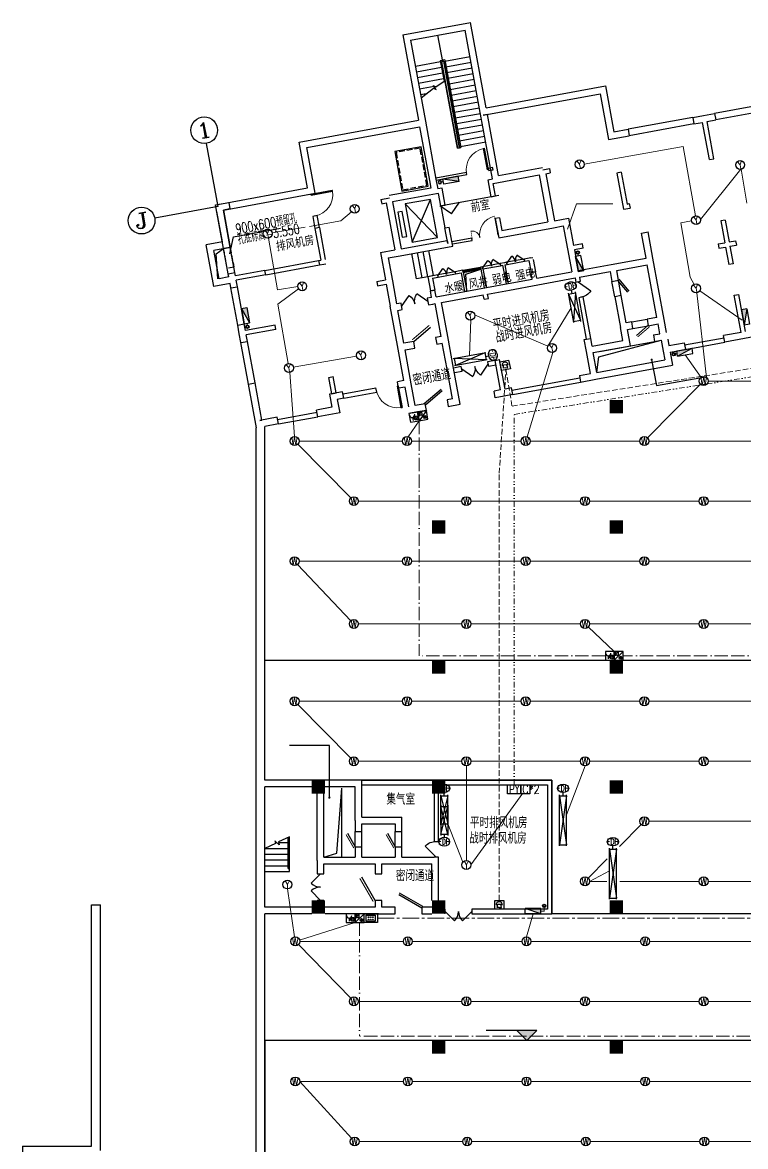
# Model space of a CAD drawing. Extents: x 791398 to 2325386, y -987887 to -518217.
# Drawn here: x 1441194 to 1473693, y -729418 to -678866 of the extents above; entities that cross this region are included whole.
import ezdxf
from ezdxf.enums import TextEntityAlignment as Align

# ---------------------------------------------------------------- set-up
doc = ezdxf.new("R2010")
doc.units = 0
doc.header["$LTSCALE"] = 1000
doc.header["$MEASUREMENT"] = 0
for name, pattern in [('ACAD_ISO11W100', [33.5, 12, -3, 12, -3, 0.5, -3]), ('BORDER', [1.75, 0.5, -0.25, 0.5, -0.25, 0, -0.25]), ('CENTER2', [1.125, 0.75, -0.125, 0.125, -0.125]), ('DASH', [0.35, 0.25, -0.1]), ('DIVIDE2', [0.625, 0.25, -0.125, 0, -0.125, 0, -0.125]), ('常规', [10, 10, 0])]:
    doc.linetypes.add(name, pattern=pattern)
for name, color, linetype in [('AXIS', 3, 'Continuous'), ('AXIS_TEXT', 7, 'Continuous'), ('COLUMN', 9, 'Continuous'), ('DIM_ELEV', 3, 'Continuous'), ('DIM_LEAD', 3, 'Continuous'), ('JPS-X', 1, 'BORDER'), ('JPS-XHS', 7, 'Continuous'), ('K-排风', 2, 'Continuous'), ('K-防火阀', 7, 'Continuous'), ('LVTRY', 6, 'Continuous'), ('PS房间字', 3, 'Continuous'), ('PUB_DIM', 3, 'Continuous'), ('RD-equip', 3, 'Continuous'), ('RD-text', 4, 'Continuous'), ('SPACE', 7, 'Continuous'), ('STAIR', 9, 'Continuous'), ('STAIRS', 9, 'Continuous'), ('WALL', 8, 'Continuous'), ('WINDOW', 8, 'Continuous'), ('ZS房间字', 6, 'Continuous')]:
    doc.layers.add(name, color=color, linetype=linetype)
doc.layers.add('RD-line', color=2, linetype='Continuous', lineweight=0)
doc.styles.add('_TCH_AXIS', font='COMPLEX', dxfattribs={"bigfont": 'GBCBIG'})
doc.styles.add('_TCH_DIM', font='SIMPLEX', dxfattribs={"bigfont": 'GBCBIG'})
doc.styles.add('_TCH_SPACE', font='SIMPLEX', dxfattribs={"bigfont": 'GBCBIG'})
doc.styles.add('_TEL_DIM', font='SIMPLEX', dxfattribs={"width": 0.8, "height": 3.5, "bigfont": 'HZTXT'})
doc.styles.add('COMPLEX', font='COMPLEX')
doc.styles.add('FS1', font='txt4', dxfattribs={"width": 0.8, "bigfont": 'fstxt'})
doc.styles.add('K-KHZ', font='tjromans.shx', dxfattribs={"width": 0.8, "bigfont": 'tjhztxt.shx'})
doc.styles.get("Standard").update_dxf_attribs({"font": 'gbenor.shx', "bigfont": 'gbcbig.shx'})
doc.styles.add('TEXT', font='tjromans.shx', dxfattribs={"width": 0.8, "height": 400, "bigfont": 'tjhztxt.shx'})
doc.linetypes.add('BRA', pattern='A,2.8,-0.1,["B",_TEL_DIM,S=0.07,R=0,X=0,Y=-0.12],-0.25', length=3.15)

# ---------------------------------------------------------------- blocks, each defined once
blk = doc.blocks.new('DXHS')
at = {"layer": 'JPS-XHS'}
blk.add_hatch(color=256, dxfattribs=at).paths.add_polyline_path([(-350, 240), (-350, 0), (350, 0)])
at = {"layer": 'JPS-XHS', "linetype": 'Continuous'}
for p, q in [((-350, 240), (-350, 0)), ((-350, 240), (350, 240)), ((-350, 0), (350, 0)), ((350, 240), (350, 0))]:
    blk.add_line(p, q, dxfattribs=at)
at = {"layer": 'JPS-XHS'}
blk.add_line((-350, 240), (350, 0), dxfattribs=at)
blk = doc.blocks.new('FF')
at = {"linetype": 'Continuous'}
for radius in [75, 60]:
    blk.add_circle((0, 0), radius, dxfattribs=at)
blk = doc.blocks.new('xxhhsss')
at = {"layer": 'JPS-X', "const_width": 50}
for points in [[(5463, 4577), (5315, 4550)], [(-515, -20266), (-515, -20496), (-665, -20496)]]:
    blk.add_lwpolyline(points, dxfattribs=at)
at = {"layer": 'JPS-X'}
for p, rotation in [((5315, 4550), 190.3837394341438), ((-515, -20266), 180)]:
    blk.add_blockref('FF', p, dxfattribs=dict(at, rotation=rotation))
at = {"layer": 'JPS-XHS', "xscale": -1, "rotation": 190.3837394341438}
blk.add_blockref('DXHS', (5785, 4758), dxfattribs=at)
at = {"layer": 'JPS-XHS', "rotation": 180}
blk.add_blockref('DXHS', (-1015, -20376), dxfattribs=at)
blk = doc.blocks.new('_FZH')
blk.add_solid([(-0.5, -0.5), (0.5, -0.5), (-0.5, 0.5), (0.5, 0.5)])
blk = doc.blocks.new('$DorLib2D$00000116')
at = {"color": 0}
for p, q in [((-0.5, 0), (-0.146, 0.354)), ((0.5, 0), (0.146, 0.354))]:
    blk.add_line(p, q, dxfattribs=at)
for centre, start, end in [((-0.5, 0), 0, 45), ((0.5, 0), 135, 180)]:
    blk.add_arc(centre, 0.5, start, end, dxfattribs=at)
blk = doc.blocks.new('$WINLIB2D$00000001')
for p, q in [((-0.5, 0.5), (0.5, 0.5)), ((-0.5, 0.5), (-0.5, -0.5)), ((0.5, 0.167), (-0.5, 0.167)), ((0.5, -0.5), (0.5, 0.5)), ((0.5, -0.167), (-0.5, -0.167)), ((-0.5, -0.5), (0.5, -0.5))]:
    blk.add_line(p, q)
blk = doc.blocks.new('$DorLib2D$00000001')
for p, q in [((0.45, 0.975), (0.5, 0.975)), ((0.45, 0), (0.45, 0.975)), ((0.5, 0), (0.5, 0.975)), ((0.5, 0), (0.45, 0))]:
    blk.add_line(p, q)
at = {"lineweight": 13}
blk.add_arc((0.475, 0), 0.975, 91.4693, 180, dxfattribs=at)
blk = doc.blocks.new('$DorLib2D$00000025')
at = {"const_width": 0.02}
for points in [[(0.481, -0.001), (0.481, 0.691)], [(-0.481, 0.001), (-0.481, 0.308)]]:
    blk.add_lwpolyline(points, dxfattribs=at)
at = {"lineweight": 13}
for centre, radius, start, end in [((0.505, -0.002), 0.699, 91.9397, 179.7238), ((-0.501, 0.003), 0.307, 359.7899, 85.7508)]:
    blk.add_arc(centre, radius, start, end, dxfattribs=at)
blk = doc.blocks.new('_AXISO')
blk.add_circle((0, 0), 0.5)
at = {"layer": 'AXIS_TEXT', "style": 'COMPLEX', "width": 1.041667}
blk.add_attdef('A', text='', height=0.56, dxfattribs=at).set_placement((-0.25, -0.28), (0.25, -0.28), align=Align.FIT)
blk = doc.blocks.new('$DorLib2D$00000190')
at = {"color": 0}
blk.add_line((-0.5, 0.187), (0.366, 0.687), dxfattribs=at)
at = {"color": 0, "const_width": 0.0625}
blk.add_lwpolyline([(-0.562, 0.296), (0.304, 0.796)], dxfattribs=at)
blk = doc.blocks.new('$DorLib2D$00000180')
at = {"color": 0}
for p, q in [((-0.557, 0.242), (0.309, 0.742)), ((-0.5, 0.143), (0.366, 0.643))]:
    blk.add_line(p, q, dxfattribs=at)
blk = doc.blocks.new('$DorLib2D$00000114')
at = {"color": 0}
blk.add_line((0.5, 0), (-0.207, 0.707), dxfattribs=at)
blk.add_arc((0.5, 0), 1, 135, 180, dxfattribs=at)
blk = doc.blocks.new('$DorLib2D$00000191')
at = {"color": 0}
blk.add_line((-0.5, 0.15), (0.366, 0.65), dxfattribs=at)
at = {"color": 0, "const_width": 0.05}
blk.add_lwpolyline([(-0.55, 0.237), (0.316, 0.737)], dxfattribs=at)
blk = doc.blocks.new('$DorLib2D$00000179')
at = {"color": 0}
for p, q in [((-0.54, 0.169), (0.326, 0.669)), ((-0.5, 0.1), (0.366, 0.6))]:
    blk.add_line(p, q, dxfattribs=at)
blk = doc.blocks.new('$DorLib2D$00000192')
at = {"color": 0}
blk.add_line((-0.5, 0.125), (0.366, 0.625), dxfattribs=at)
at = {"color": 0, "const_width": 0.0417}
blk.add_lwpolyline([(-0.542, 0.197), (0.324, 0.697)], dxfattribs=at)
blk = doc.blocks.new('$DorLib2D$00000181')
at = {"color": 0}
for p, q in [((-0.533, 0.141), (0.333, 0.641)), ((-0.5, 0.083), (0.366, 0.583))]:
    blk.add_line(p, q, dxfattribs=at)
blk = doc.blocks.new('yy')
at = {"layer": 'RD-equip'}
blk.add_circle((0, 0), 200, dxfattribs=at)
at = {"layer": 'RD-equip', "color": 4, "style": 'FS1', "width": 0.8}
blk.add_attdef('Y', text='', height=360, dxfattribs=at).set_placement((0, 0), align=Align.MIDDLE)
blk = doc.blocks.new('dafsdgdgdfgh')
at = {"layer": 'RD-equip'}
blk.add_lwpolyline([(300, 400), (300, 0), (-300, 0), (-300, 400)], close=True, dxfattribs=at)
at = {"layer": 'RD-text'}
for points in [[(200, 333), (200, 67), (-200, 67), (-200, 333)], [(-113, 257), (-87, 257), (-87, 237), (-113, 237)], [(-113, 163), (-87, 163), (-87, 143), (-113, 143)], [(-13, 257), (13, 257), (13, 237), (-13, 237)], [(-13, 163), (13, 163), (13, 143), (-13, 143)], [(87, 257), (113, 257), (113, 237), (87, 237)], [(87, 163), (113, 163), (113, 143), (87, 143)]]:
    blk.add_lwpolyline(points, close=True, dxfattribs=at)
blk = doc.blocks.new('sadadfadsada')
for p, q in [((-400, 400), (-400, 0)), ((0, 400), (-400, 400)), ((-400, 0), (0, 0)), ((-268, 200), (-268, 60)), ((400, 400), (0, 400)), ((400, 400), (0, 0)), ((0, 400), (0, 0)), ((0, 0), (0, 400)), ((0, 0), (400, 0)), ((33, 346, 0), (33, 226, 0)), ((92, 346, 0), (33, 346, 0)), ((33, 226, 0), (92, 226, 0)), ((92, 326, 0), (172, 366, 0)), ((92, 226, 0), (92, 346, 0)), ((172, 206, 0), (92, 246, 0)), ((172, 366, 0), (172, 206, 0)), ((242, 159), (338, 64)), ((242, 64), (338, 159)), ((400, 0), (400, 400))]:
    blk.add_line(p, q)
for centre, radius in [((-109, 144), 90.3), ((-109, 144), 45.2), ((290, 111), 67.6)]:
    blk.add_circle(centre, radius)
blk.add_arc((-268, 320), 120, 180, 0)
at = {"flags": 9}
for p in [(-200, 400), (200, 400)]:
    blk.add_attdef('A', p, '', height=0.008, dxfattribs=at)
blk = doc.blocks.new('adfarq2daasdfwqdf')
at = {"color": 4}
for p, q in [((-73, 0), (-139, 0)), ((-94, -112), (-67, 29)), ((-67, 29), (62, 29)), ((94, -112), (62, 29)), ((139, 0), (71, 0)), ((0, -112), (-94, -112)), ((0, -112), (94, -112))]:
    blk.add_line(p, q, dxfattribs=at)
blk.add_ellipse((0, 0), major_axis=(98.3, 98.3), ratio=1, start_param=5.497787, end_param=8.63938, dxfattribs=at)
at = {"layer": 'RD-equip'}
blk.add_lwpolyline([(-201, 200), (199, 200), (199, -200), (-201, -200)], close=True, dxfattribs=at)
blk = doc.blocks.new('YYYY')
at = {"layer": 'RD-equip'}
blk.add_blockref('yy', (0, 0), dxfattribs=at).add_auto_attribs({'Y': 'Y'})
blk = doc.blocks.new('FI1250K')
at = {"layer": 'K-防火阀'}
for p, q in [((0, -50), (0, 1300)), ((320, 1250), (0, 0)), ((0, 1250), (320, 0)), ((0, 1250), (320, 1250)), ((160, 1250), (160, 1400)), ((320, -50), (320, 1300)), ((0, 0), (320, 0))]:
    blk.add_line(p, q, dxfattribs=at)
at = {"layer": 'K-防火阀', "const_width": 25}
blk.add_lwpolyline([(148, 625, 1), (172, 625, 1)], format="xyb", close=True, dxfattribs=at)
at = {"layer": 'K-防火阀'}
blk.add_ellipse((160, 1590), major_axis=(255, 0), ratio=0.74203, dxfattribs=at)
at = {"layer": 'K-防火阀', "style": 'K-KHZ', "width": 0.65, "flags": 4}
blk.add_attdef('F', text='', height=250, dxfattribs=at).set_placement((160, 1470), align=Align.CENTER)
blk = doc.blocks.new('FI2200K')
at = {"layer": 'K-防火阀'}
for p, q in [((0, -50), (0, 2250)), ((320, 2200), (0, 0)), ((0, 2200), (320, 0)), ((0, 2200), (320, 2200)), ((160, 2200), (160, 2350)), ((320, -50), (320, 2250)), ((0, 0), (320, 0))]:
    blk.add_line(p, q, dxfattribs=at)
at = {"layer": 'K-防火阀', "const_width": 25}
blk.add_lwpolyline([(148, 1101, 1), (172, 1101, 1)], format="xyb", close=True, dxfattribs=at)
at = {"layer": 'K-防火阀'}
blk.add_ellipse((160, 2540), major_axis=(255, 0), ratio=0.74203, dxfattribs=at)
at = {"layer": 'K-防火阀', "style": 'K-KHZ', "width": 0.65, "flags": 4}
blk.add_attdef('F', text='', height=250, dxfattribs=at).set_placement((160, 2420), align=Align.CENTER)
blk = doc.blocks.new('FI1400K')
at = {"layer": 'K-防火阀'}
for p, q in [((160, 1400), (160, 1550)), ((0, -50), (0, 1450)), ((320, 1400), (0, 0)), ((0, 1400), (320, 0)), ((0, 1400), (320, 1400)), ((320, -50), (320, 1450)), ((0, 0), (320, 0))]:
    blk.add_line(p, q, dxfattribs=at)
at = {"layer": 'K-防火阀', "const_width": 25}
blk.add_lwpolyline([(148, 705, 1), (172, 705, 1)], format="xyb", close=True, dxfattribs=at)
at = {"layer": 'K-防火阀'}
blk.add_ellipse((160, 1740), major_axis=(255, 0), ratio=0.74203, dxfattribs=at)
at = {"layer": 'K-防火阀', "style": 'K-KHZ', "width": 0.65, "flags": 4}
blk.add_attdef('F', text='', height=250, dxfattribs=at).set_placement((160, 1620), align=Align.CENTER)
blk = doc.blocks.new('KZMK')
at = {"layer": 'RD-equip'}
blk.add_lwpolyline([(-200, 400), (200, 400), (200, 0), (-200, 0)], close=True, dxfattribs=at)
at = {"layer": 'RD-equip', "color": 4, "style": 'FS1', "width": 0.8}
blk.add_attdef('C', text='', height=400, dxfattribs=at).set_placement((0, 200), align=Align.MIDDLE)

msp = doc.modelspace()

# ---------------------------------------------------------------- hatches: boundary and pattern name
at = {"layer": 'DIM_ELEV'}
msp.add_hatch(color=256, dxfattribs=at).paths.add_polyline_path([(1463870, -724649), (1464320, -724199), (1463420, -724199)])

# ---------------------------------------------------------------- linework, layer by layer
for p, q in [((1467147, -693660), (1469606, -693210)), ((1467147, -693660), (1469606, -693210)), ((1455544, -716399), (1455544, -713299)), ((1455544, -716399), (1455544, -713299))]:
    msp.add_line(p, q)
for points in [[(1467014, -694600), (1467094, -693897), (1469901, -693156)], [(1467014, -694600), (1467094, -693897), (1469901, -693156)], [(1454744, -716399), (1455316, -716220), (1455544, -713299)], [(1454744, -716399), (1455316, -716220), (1455544, -713299)]]:
    msp.add_lwpolyline(points)
at = {"layer": 'AXIS'}
for q in [(1449471, -684303), (1447138, -687669)]:
    msp.add_line((1449992, -687146), q, dxfattribs=at)
at = {"layer": 'DIM_ELEV'}
for p, q in [((1459954, -687112), (1462610, -686625)), ((1460478, -687473), (1460839, -686950)), ((1460478, -687473), (1459954, -687112)), ((1464320, -724199), (1462042, -724199)), ((1463870, -724649), (1463420, -724199)), ((1463870, -724649), (1464320, -724199))]:
    msp.add_line(p, q, dxfattribs=at)
at = {"layer": 'DIM_LEAD'}
for p, q in [((1469474, -694033), (1469688, -695199)), ((1469688, -695199), (1471892, -694795)), ((1454989, -711383), (1453194, -711383)), ((1454989, -713726), (1454989, -711383))]:
    msp.add_line(p, q, dxfattribs=at)
at = {"layer": 'DIM_LEAD', "const_width": 50}
for points in [[(1469465, -694009, 1), (1469483, -694056, 1)], [(1454989, -713751, 1), (1454989, -713701, 1)]]:
    msp.add_lwpolyline(points, format="xyb", close=True, dxfattribs=at)
at = {"layer": 'JPS-X', "const_width": 50}
for points in [[(1460032, -686038), (1460106, -686025)], [(1466164, -689291), (1466177, -689365)], [(1451294, -692473), (1451280, -692400)]]:
    msp.add_lwpolyline(points, dxfattribs=at)
at = {"layer": 'LVTRY'}
msp.add_lwpolyline([(1461160, -690945), (1461120, -690184), (1461794, -689965)], dxfattribs=at)
at = {"layer": 'PUB_DIM'}
msp.add_lwpolyline([(1450512, -689274), (1450683, -688507), (1452798, -688120)], dxfattribs=at)
at = {"layer": 'RD-equip'}
msp.add_lwpolyline([(1462999, -713149), (1463599, -713149), (1463598, -713549), (1462999, -713549)], close=True, dxfattribs=at)
at = {"layer": 'RD-line', "ltscale": 2}
for p, q in [((1466438, -685233), (1470890, -684448)), ((1471438, -687559), (1470890, -684448)), ((1473492, -685467), (1473760, -686989)), ((1455502, -687787), (1455977, -687377)), ((1454095, -688035), (1455502, -687787)), ((1471273, -687788), (1470782, -687874)), ((1471213, -690319), (1470782, -687874)), ((1452412, -688332), (1453898, -688070)), ((1452248, -688563), (1452659, -690897)), ((1471213, -690319), (1471379, -690645)), ((1453567, -690737), (1452659, -690897)), ((1452664, -691532), (1453605, -690845)), ((1453136, -694209), (1452664, -691532)), ((1456213, -693870), (1453367, -694372))]:
    msp.add_line(p, q, dxfattribs=at)
at = {"layer": 'RD-line'}
for p, q in [((1471668, -687722), (1473488, -685468)), ((1471505, -691020), (1471935, -694833)), ((1473548, -692260), (1471635, -690936)), ((1461517, -692015), (1464813, -693427)), ((1464813, -693427), (1465853, -691702)), ((1461354, -692246), (1461286, -693850)), ((1465031, -693703), (1463872, -697501)), ((1453424, -697492), (1453205, -694603)), ((1472014, -694992), (1476947, -694992)), ((1469288, -697550), (1471673, -695134)), ((1453564, -697834), (1455950, -700250)), ((1453624, -697692), (1458280, -697692)), ((1458680, -697692), (1463614, -697692)), ((1464014, -697692), (1468947, -697692)), ((1469347, -697692), (1474280, -697692)), ((1460947, -700392), (1456290, -700392)), ((1466280, -700392), (1461347, -700392)), ((1471614, -700392), (1466680, -700392)), ((1476947, -700392), (1472014, -700392)), ((1458280, -703092), (1453624, -703092)), ((1463614, -703092), (1458680, -703092)), ((1468947, -703092), (1464014, -703092)), ((1474280, -703092), (1469347, -703092)), ((1453561, -703237), (1455953, -705769)), ((1460947, -705914), (1456290, -705914)), ((1466280, -705914), (1461347, -705914)), ((1471614, -705914), (1466680, -705914)), ((1476947, -705914), (1472014, -705914)), ((1453564, -709534), (1455950, -711950)), ((1458280, -709392), (1453624, -709392)), ((1463614, -709392), (1458680, -709392)), ((1468947, -709392), (1464014, -709392)), ((1474280, -709392), (1469347, -709392)), ((1460947, -712092), (1456290, -712092)), ((1466280, -712092), (1461347, -712092)), ((1471614, -712092), (1466680, -712092)), ((1476947, -712092), (1472014, -712092)), ((1461147, -712292), (1461147, -716557)), ((1466480, -712292), (1465653, -714500)), ((1461347, -716757), (1463678, -713528)), ((1469347, -714792), (1474280, -714792)), ((1460991, -716632), (1460313, -714899)), ((1469007, -714934), (1468030, -715923)), ((1467482, -716477), (1466621, -717350)), ((1466680, -717492), (1467574, -717016)), ((1453102, -717836), (1453427, -719994)), ((1467459, -717492), (1466680, -717492)), ((1471614, -717492), (1468041, -717492)), ((1476947, -717492), (1472014, -717492)), ((1453596, -720335), (1455951, -722749)), ((1453656, -720192), (1458313, -720192)), ((1458713, -720192), (1463647, -720192)), ((1464047, -720192), (1468980, -720192)), ((1469380, -720192), (1474313, -720192)), ((1460947, -722892), (1456290, -722892)), ((1466280, -722892), (1461347, -722892)), ((1471614, -722892), (1466680, -722892)), ((1476947, -722892), (1472014, -722892)), ((1453656, -726492), (1458313, -726492)), ((1453656, -726492), (1455988, -729044)), ((1458713, -726492), (1463647, -726492)), ((1464047, -726492), (1468980, -726492)), ((1469380, -726492), (1474313, -726492)), ((1460980, -729192), (1456323, -729192)), ((1466313, -729192), (1461380, -729192)), ((1471647, -729192), (1466713, -729192)), ((1476980, -729192), (1472047, -729192))]:
    msp.add_line(p, q, dxfattribs=at)
at = {"layer": 'RD-line', "linetype": 'DASH'}
for p, q in [((1463198, -696122), (1497945, -690648)), ((1462626, -699139), (1462926, -694479)), ((1462926, -694479), (1463198, -696122)), ((1462626, -718349), (1462626, -699139))]:
    msp.add_line(p, q, dxfattribs=at)
at = {"layer": 'RD-line', "linetype": 'DIVIDE2'}
for p, q in [((1463299, -696490), (1498058, -690997)), ((1463299, -713149), (1463299, -696490))]:
    msp.add_line(p, q, dxfattribs=at)
at = {"layer": 'RD-line', "linetype": 'BRA'}
for p, q in [((1470987, -693811), (1471699, -694828)), ((1459026, -696775), (1458531, -697498)), ((1467793, -707149), (1466626, -706051)), ((1456146, -719349), (1453647, -720132)), ((1464144, -718949), (1463847, -719992))]:
    msp.add_line(p, q, dxfattribs=at)
at = {"layer": 'RD-line', "linetype": 'ACAD_ISO11W100', "ltscale": 0.05}
for p, q in [((1459026, -696775), (1459026, -707349)), ((1467393, -707349), (1459026, -707349)), ((1497094, -707349), (1468193, -707349)), ((1456346, -719349), (1456346, -724449)), ((1491394, -724449), (1456346, -724449))]:
    msp.add_line(p, q, dxfattribs=at)
at = {"layer": 'RD-line', "linetype": 'CENTER2'}
msp.add_line((1457146, -719149), (1493892, -719149), dxfattribs=at)
at = {"layer": 'RD-text', "color": 3, "lineweight": 0}
for p, q in [((1465687, -688157), (1466101, -687024)), ((1466101, -687024), (1467725, -687024))]:
    msp.add_line(p, q, dxfattribs=at)
at = {"layer": 'STAIR'}
for p, q in [((1460081, -680620), (1459865, -679440)), ((1460180, -680602), (1461311, -680395)), ((1459983, -680639), (1458852, -680846)), ((1460030, -680894), (1458899, -681102)), ((1460171, -680553), (1459974, -680589)), ((1459974, -680589), (1460141, -681502)), ((1460171, -680553), (1460892, -684488)), ((1460227, -680858), (1461358, -680651)), ((1460273, -681114), (1461405, -680907)), ((1460077, -681150), (1458945, -681357)), ((1460124, -681406), (1458992, -681613)), ((1460320, -681370), (1461451, -681162)), ((1460367, -681625), (1461498, -681418)), ((1459692, -681749), (1459039, -681869)), ((1459109, -682249), (1459673, -681825)), ((1459650, -681693), (1459770, -681754)), ((1459793, -681886), (1459650, -681693)), ((1459673, -681825), (1459793, -681886)), ((1459770, -681754), (1460186, -681471)), ((1460414, -681881), (1461545, -681674)), ((1460461, -682137), (1461592, -681930)), ((1459335, -682079), (1459086, -682125)), ((1460508, -682393), (1461639, -682185)), ((1460555, -682648), (1461686, -682441)), ((1460601, -682904), (1461733, -682697)), ((1460648, -683160), (1461779, -682953)), ((1460695, -683416), (1461826, -683208)), ((1460742, -683671), (1461873, -683464)), ((1460789, -683927), (1461920, -683720)), ((1460836, -684183), (1461967, -683976)), ((1460883, -684439), (1462014, -684231)), ((1460842, -684497), (1460892, -684488)), ((1458714, -688750), (1459530, -686821)), ((1458399, -687029), (1459846, -688543)), ((1460001, -687116), (1460181, -688100)), ((1459671, -690252), (1459463, -689121)), ((1463743, -689506), (1462956, -689650)), ((1462661, -689704), (1461874, -689849)), ((1461892, -689947), (1462679, -689803)), ((1462974, -689749), (1463761, -689604)), ((1460644, -690074), (1459857, -690218)), ((1459876, -690316), (1460662, -690172)), ((1452562, -715787), (1452094, -716009)), ((1452731, -715852), (1452540, -715663)), ((1452540, -715663), (1452562, -715787)), ((1452555, -715749), (1452627, -715749)), ((1453194, -715489), (1452707, -715719)), ((1452707, -715719), (1452731, -715852)), ((1452712, -715749), (1453134, -715749)), ((1453134, -716919), (1453134, -715517)), ((1453194, -716919), (1453194, -715489)), ((1453194, -716919), (1453194, -715489)), ((1452094, -716009), (1453134, -716009)), ((1452094, -717049), (1452094, -716009)), ((1452094, -716269), (1453134, -716269)), ((1452094, -716529), (1453134, -716529)), ((1452094, -716789), (1453134, -716789)), ((1452094, -717049), (1453194, -717049)), ((1453134, -716919), (1453194, -716919)), ((1453194, -717049), (1453194, -716919))]:
    msp.add_line(p, q, dxfattribs=at)
for points in [[(1459107, -684459), (1457927, -684675), (1458251, -686446), (1459432, -686229)], [(1459846, -688543), (1459530, -686821), (1458399, -687029), (1458714, -688750)], [(1458464, -688491), (1458256, -687360), (1458060, -687396), (1458267, -688527)]]:
    msp.add_lwpolyline(points, close=True, dxfattribs=at)
at = {"layer": 'STAIR', "linetype": 'DASH'}
for points in [[(1459067, -684517), (1457985, -684715), (1458291, -686388), (1459373, -686189)], [(1450236, -689033), (1450531, -688979), (1450694, -689864), (1450398, -689918)]]:
    msp.add_lwpolyline(points, close=True, dxfattribs=at)
at = {"layer": 'STAIR'}
for points in [[(1449979, -690402), (1449906, -689275), (1450236, -689033)], [(1459159, -690346), (1458903, -690393), (1458696, -689262)], [(1459415, -690299), (1459159, -690346), (1458952, -689215)], [(1459671, -690252), (1459415, -690299), (1459208, -689168)]]:
    msp.add_lwpolyline(points, dxfattribs=at)
at = {"layer": 'STAIRS'}
for p, q in [((1497444, -724649), (1452094, -724649)), ((1452094, -724649), (1452094, -736049))]:
    msp.add_line(p, q, dxfattribs=at)
msp.add_lwpolyline([(1452094, -707549), (1497294, -707549), (1497294, -708149), (1497494, -708149), (1497494, -712949), (1497294, -712949), (1497294, -713549), (1497494, -713549), (1497494, -717165), (1497444, -717165), (1497444, -718349), (1497294, -718349), (1497294, -718949), (1464994, -718949), (1464994, -712949), (1452094, -712949)], close=True, dxfattribs=at)
at = {"layer": 'WALL'}
for p, q in [((1458286, -679424), (1461336, -678866)), ((1462038, -682702), (1461336, -678866)), ((1461336, -678866), (1461336, -678866)), ((1458635, -679665), (1461095, -679215)), ((1461040, -678920), (1461040, -678920)), ((1461743, -682756), (1461095, -679215)), ((1458286, -679424), (1458989, -683261)), ((1458635, -679665), (1459302, -683305)), ((1460032, -680630), (1460130, -680611)), ((1460130, -680611), (1460032, -680630)), ((1460744, -684515), (1460032, -680630)), ((1460032, -680630), (1460744, -684515)), ((1460842, -684497), (1460130, -680611)), ((1460130, -680611), (1460842, -684497)), ((1462038, -682702), (1467399, -681720)), ((1467399, -681720), (1467778, -683785)), ((1461896, -683033), (1467158, -682069)), ((1467158, -682069), (1467537, -684134)), ((1475204, -682424), (1472302, -682956)), ((1461743, -682756), (1461743, -682756)), ((1462320, -685903), (1461743, -682756)), ((1471811, -683046), (1472302, -682956)), ((1472302, -682956), (1472356, -683251)), ((1475258, -682719), (1472356, -683251)), ((1453629, -684243), (1458989, -683261)), ((1459284, -683206), (1459284, -683206)), ((1459302, -683305), (1459780, -685911)), ((1462093, -682997), (1461896, -683033)), ((1462597, -685751), (1462093, -682997)), ((1471319, -683136), (1468417, -683668)), ((1471373, -683431), (1468471, -683963)), ((1471319, -683136), (1471811, -683046)), ((1471319, -683136), (1471373, -683431)), ((1471373, -683431), (1471766, -683359)), ((1472073, -685031), (1471766, -683359)), ((1471963, -683323), (1472356, -683251)), ((1472269, -684995), (1471963, -683323)), ((1453978, -684484), (1459043, -683556)), ((1459043, -683556), (1459485, -685966)), ((1459338, -683502), (1459338, -683502)), ((1467537, -684134), (1468471, -683963)), ((1467778, -683785), (1468417, -683668)), ((1468417, -683668), (1468471, -683963)), ((1454007, -686308), (1453629, -684243)), ((1454356, -686549), (1453978, -684484)), ((1460744, -684515), (1460842, -684497)), ((1460842, -684497), (1460744, -684515)), ((1462328, -685394), (1462132, -685430)), ((1462132, -685430), (1462150, -685528)), ((1462346, -685492), (1462328, -685394)), ((1462597, -685751), (1464564, -685391)), ((1464582, -685489), (1464878, -685435)), ((1464878, -685435), (1464914, -685632)), ((1472073, -685031), (1472269, -684995)), ((1459485, -685966), (1459548, -686310)), ((1461148, -685610), (1459771, -685862)), ((1459780, -685911), (1459861, -686354)), ((1459789, -685961), (1461166, -685708)), ((1461166, -685708), (1461148, -685610)), ((1462123, -685940), (1462320, -685903)), ((1462263, -686702), (1462123, -685940)), ((1462150, -685528), (1462346, -685492)), ((1462356, -686100), (1464422, -685722)), ((1464422, -685722), (1464809, -687836)), ((1464717, -685668), (1464914, -685632)), ((1464717, -685668), (1465104, -687782)), ((1468111, -685605), (1467914, -685641)), ((1467914, -685641), (1468212, -687264)), ((1468111, -685605), (1468373, -687031)), ((1449974, -687047), (1454007, -686308)), ((1459548, -686310), (1457679, -686652)), ((1460058, -686318), (1459861, -686354)), ((1460198, -687080), (1460058, -686318)), ((1462460, -686666), (1462356, -686100)), ((1462356, -686100), (1462356, -686100)), ((1450225, -687307), (1454356, -686549)), ((1454061, -686604), (1454258, -686568)), ((1457304, -686823), (1457697, -686751)), ((1457304, -686823), (1457340, -687019)), ((1457340, -687019), (1457536, -686983)), ((1457536, -686983), (1457924, -689098)), ((1459799, -686569), (1457832, -686929)), ((1457832, -686929), (1458219, -689044)), ((1459897, -686551), (1459799, -686569)), ((1460001, -687116), (1459897, -686551)), ((1462263, -686702), (1462460, -686666)), ((1449876, -687065), (1449974, -687047)), ((1449930, -687361), (1449930, -687361)), ((1450182, -688738), (1449930, -687361)), ((1450531, -688979), (1450225, -687307)), ((1460001, -687116), (1460198, -687080)), ((1468212, -687264), (1468507, -687210)), ((1468373, -687031), (1468471, -687013)), ((1468471, -687013), (1468507, -687210)), ((1454438, -687551), (1454241, -687587)), ((1454241, -687587), (1454340, -688128)), ((1454537, -688092), (1454438, -687551)), ((1462640, -687649), (1462443, -687685)), ((1462443, -687685), (1462601, -688546)), ((1462640, -687649), (1462744, -688215)), ((1462744, -688215), (1464809, -687836)), ((1465060, -688096), (1465503, -688014)), ((1465104, -687782), (1465744, -687665)), ((1465503, -688014), (1465692, -689047)), ((1465744, -687665), (1465969, -688895)), ((1472774, -687749), (1472577, -687786)), ((1472577, -687786), (1472758, -688769)), ((1472774, -687749), (1472954, -688733)), ((1454537, -688092), (1454340, -688128)), ((1454340, -688128), (1454602, -689554)), ((1454537, -688092), (1454799, -689518)), ((1460181, -688100), (1460378, -688064)), ((1460312, -688813), (1460181, -688100)), ((1460508, -688777), (1460378, -688064)), ((1462583, -688448), (1462565, -688349)), ((1462601, -688546), (1465060, -688096)), ((1469018, -688336), (1469313, -688282)), ((1469226, -689467), (1469018, -688336)), ((1469530, -689462), (1469313, -688282)), ((1450182, -688738), (1449444, -688873)), ((1449787, -690742), (1449444, -688873)), ((1450531, -688979), (1449794, -689114)), ((1450739, -690110), (1450531, -688979)), ((1458175, -689357), (1460535, -688925)), ((1458219, -689044), (1460285, -688666)), ((1460285, -688666), (1460312, -688813)), ((1461385, -688566), (1460499, -688728)), ((1460535, -688925), (1460508, -688777)), ((1460517, -688826), (1461403, -688664)), ((1461403, -688664), (1461385, -688566)), ((1466363, -688823), (1465969, -688895)), ((1466399, -689019), (1466005, -689092)), ((1466399, -689019), (1466363, -688823)), ((1472463, -688823), (1472758, -688769)), ((1472463, -688823), (1472499, -689020)), ((1472499, -689020), (1472794, -688966)), ((1472794, -688966), (1472938, -689753)), ((1472954, -688733), (1473249, -688679)), ((1472990, -688930), (1473285, -688876)), ((1472990, -688930), (1473135, -689717)), ((1473249, -688679), (1473285, -688876)), ((1450028, -690393), (1449794, -689114)), ((1450444, -690164), (1450236, -689033)), ((1454799, -689518), (1454799, -689518)), ((1457285, -689215), (1457924, -689098)), ((1457285, -689215), (1457510, -690445)), ((1457634, -689456), (1458175, -689357)), ((1457634, -689456), (1457823, -690489)), ((1464038, -689452), (1463743, -689506)), ((1463743, -689506), (1463761, -689604)), ((1464038, -689452), (1464136, -689434)), ((1464154, -689532), (1464253, -690073)), ((1464154, -689532), (1464154, -689532)), ((1465692, -689047), (1465881, -690080)), ((1466005, -689092), (1466176, -690026)), ((1467652, -689756), (1469226, -689467)), ((1470035, -692222), (1469530, -689462)), ((1452094, -690014), (1450766, -690257)), ((1452094, -690014), (1454503, -689572)), ((1452130, -690211), (1452094, -690014)), ((1452130, -690211), (1454539, -689769)), ((1454503, -689572), (1454602, -689554)), ((1454503, -689572), (1454539, -689769)), ((1454539, -689769), (1454736, -689733)), ((1454736, -689733), (1454835, -689715)), ((1460989, -690011), (1460644, -690074)), ((1460989, -690011), (1461160, -690945)), ((1461007, -690109), (1460989, -690011)), ((1461874, -689849), (1461776, -689867)), ((1461794, -689965), (1461776, -689867)), ((1461776, -689867), (1461947, -690801)), ((1461892, -689947), (1461874, -689849)), ((1461892, -689947), (1462045, -690783)), ((1462858, -689668), (1462661, -689704)), ((1462661, -689704), (1462679, -689803)), ((1462679, -689803), (1462777, -689785)), ((1462777, -689785), (1462930, -690621)), ((1462956, -689650), (1462858, -689668)), ((1462876, -689767), (1462974, -689749)), ((1462876, -689767), (1463029, -690603)), ((1462974, -689749), (1462956, -689650)), ((1463761, -689604), (1463958, -689568)), ((1463958, -689568), (1464057, -690109)), ((1466176, -690026), (1467652, -689756)), ((1467903, -690015), (1469280, -689762)), ((1467984, -690457), (1467903, -690015)), ((1469713, -692128), (1469280, -689762)), ((1473135, -689717), (1472938, -689753)), ((1450471, -690311), (1450028, -690393)), ((1450444, -690164), (1450739, -690110)), ((1450471, -690311), (1450444, -690164)), ((1450766, -690257), (1450739, -690110)), ((1452130, -690211), (1450802, -690454)), ((1450856, -690749), (1450802, -690454)), ((1457116, -690517), (1457510, -690445)), ((1457116, -690517), (1457153, -690714)), ((1457823, -690489), (1458012, -691522)), ((1459857, -690218), (1459415, -690299)), ((1459415, -690299), (1459532, -690938)), ((1459630, -690361), (1459876, -690316)), ((1459630, -690361), (1459729, -690902)), ((1459876, -690316), (1459857, -690218)), ((1460644, -690074), (1460662, -690172)), ((1460662, -690172), (1460908, -690127)), ((1460908, -690127), (1461062, -690963)), ((1463029, -690603), (1464111, -690404)), ((1464253, -690073), (1464057, -690109)), ((1464057, -690109), (1464253, -690073)), ((1464111, -690404), (1464057, -690109)), ((1464307, -690368), (1464253, -690073)), ((1464307, -690368), (1465881, -690080)), ((1464362, -690664), (1466034, -690357)), ((1466034, -690357), (1466070, -690554)), ((1466266, -690518), (1466070, -690554)), ((1466266, -690518), (1466070, -690554)), ((1466230, -690321), (1467607, -690069)), ((1466230, -690321), (1466266, -690518)), ((1467607, -690069), (1467689, -690511)), ((1467689, -690511), (1467984, -690457)), ((1450525, -690607), (1449787, -690742)), ((1450561, -690803), (1450525, -690607)), ((1450561, -690803), (1450856, -690749)), ((1450867, -692475), (1450561, -690803)), ((1451162, -692421), (1450856, -690749)), ((1457153, -690714), (1457546, -690642)), ((1457546, -690642), (1457726, -691625)), ((1459729, -690902), (1459532, -690938)), ((1459532, -690938), (1459729, -690902)), ((1459586, -691234), (1459532, -690938)), ((1459783, -691198), (1459729, -690902)), ((1459783, -691198), (1462045, -690783)), ((1461160, -690945), (1461062, -690963)), ((1462045, -690783), (1463029, -690603)), ((1462099, -691078), (1463083, -690898)), ((1463083, -690898), (1464362, -690664)), ((1458209, -691486), (1458012, -691522)), ((1458263, -691781), (1458209, -691486)), ((1459586, -691234), (1459389, -691270)), ((1459389, -691270), (1459443, -691565)), ((1459443, -691565), (1459640, -691529)), ((1459640, -691529), (1459739, -691511)), ((1460009, -692986), (1459739, -691511)), ((1459783, -691198), (1459783, -691198)), ((1460034, -691457), (1461902, -691114)), ((1460313, -692981), (1460034, -691457)), ((1461939, -691311), (1461902, -691114)), ((1461939, -691311), (1462135, -691275)), ((1462135, -691275), (1462099, -691078)), ((1466393, -691206), (1466196, -691242)), ((1466196, -691242), (1466538, -693111)), ((1466735, -693075), (1466393, -691206)), ((1468110, -691146), (1467815, -691200)), ((1467815, -691200), (1468068, -692582)), ((1468336, -692381), (1468110, -691146)), ((1473190, -691130), (1473387, -691094)), ((1473497, -692802), (1473190, -691130)), ((1473693, -692766), (1473387, -691094)), ((1458051, -693396), (1457726, -691625)), ((1458066, -691817), (1458263, -691781)), ((1458337, -693292), (1458066, -691817)), ((1450867, -692475), (1451162, -692421)), ((1450939, -692869), (1450867, -692475)), ((1451216, -692716), (1451162, -692421)), ((1452544, -692473), (1451216, -692716)), ((1452580, -692670), (1452544, -692473)), ((1468582, -692336), (1468336, -692381)), ((1468636, -692631), (1468582, -692336)), ((1469713, -692128), (1469271, -692210)), ((1469271, -692210), (1469325, -692505)), ((1469325, -692505), (1469767, -692424)), ((1469847, -692861), (1469767, -692424)), ((1470142, -692807), (1470035, -692222)), ((1451011, -693262), (1450939, -692869)), ((1452580, -692670), (1451252, -692913)), ((1451306, -693208), (1451252, -692913)), ((1460009, -692986), (1459763, -693031)), ((1459763, -693031), (1459817, -693326)), ((1460574, -694407), (1460313, -692981)), ((1468175, -693167), (1468068, -692582)), ((1468390, -692676), (1468636, -692631)), ((1468524, -693408), (1468390, -692676)), ((1469552, -692915), (1469847, -692861)), ((1469552, -692915), (1469606, -693210)), ((1470142, -692807), (1470142, -692807)), ((1470957, -693369), (1472728, -693045)), ((1473497, -692802), (1472710, -692946)), ((1472764, -693241), (1472710, -692946)), ((1474534, -692917), (1473649, -693079)), ((1451011, -693262), (1451306, -693208)), ((1451354, -695131), (1451011, -693262)), ((1451649, -695077), (1451306, -693208)), ((1458339, -694970), (1458051, -693396)), ((1458779, -693211), (1458337, -693292)), ((1458391, -693588), (1458833, -693506)), ((1458833, -693506), (1458779, -693211)), ((1459817, -693326), (1460063, -693281)), ((1460279, -694461), (1460063, -693281)), ((1466440, -693129), (1466735, -693075)), ((1466539, -693670), (1466440, -693129)), ((1466503, -693474), (1466503, -693474)), ((1466798, -693419), (1466735, -693075)), ((1466798, -693419), (1468175, -693167)), ((1466852, -693715), (1468524, -693408)), ((1469606, -693210), (1469901, -693156)), ((1469901, -693156), (1469992, -693648)), ((1470197, -693102), (1470197, -693102)), ((1470197, -693102), (1470251, -693397)), ((1470251, -693397), (1470939, -693271)), ((1470305, -693692), (1470993, -693566)), ((1470939, -693271), (1470993, -693566)), ((1470993, -693566), (1472764, -693241)), ((1473649, -693079), (1472764, -693241)), ((1458670, -695112), (1458391, -693588)), ((1462443, -694065), (1462099, -694128)), ((1462443, -694065), (1462640, -694029)), ((1462687, -695393), (1462443, -694065)), ((1462883, -695357), (1462640, -694029)), ((1466719, -694654), (1466539, -693670)), ((1466557, -693769), (1466557, -693769)), ((1467014, -694600), (1466852, -693715)), ((1467014, -694600), (1470064, -694041)), ((1469992, -693648), (1470064, -694041)), ((1470305, -693692), (1470413, -694282)), ((1460523, -695789), (1460279, -694461)), ((1460919, -694344), (1460574, -694407)), ((1460872, -696030), (1460574, -694407)), ((1460610, -694604), (1460955, -694541)), ((1460955, -694541), (1460919, -694344)), ((1462099, -694128), (1462135, -694325)), ((1462135, -694325), (1462479, -694262)), ((1466970, -694913), (1470413, -694282)), ((1451354, -695131), (1451649, -695077)), ((1451955, -696749), (1451649, -695077)), ((1454958, -694827), (1455155, -694791)), ((1455093, -695564), (1454958, -694827)), ((1455290, -695528), (1455155, -694791)), ((1458339, -694970), (1458044, -695024)), ((1458098, -695319), (1458044, -695024)), ((1458098, -695319), (1458044, -695024)), ((1458634, -694915), (1458634, -694915)), ((1463196, -695401), (1466246, -694842)), ((1463232, -695598), (1466282, -695039)), ((1466228, -694744), (1466719, -694654)), ((1466228, -694744), (1466282, -695039)), ((1466282, -695039), (1466970, -694913)), ((1451714, -697098), (1451354, -695131)), ((1455585, -695474), (1454995, -695582)), ((1454995, -695582), (1455103, -696173)), ((1455093, -695564), (1455290, -695528)), ((1455639, -695769), (1455585, -695474)), ((1455603, -695573), (1457078, -695302)), ((1455639, -695769), (1457114, -695499)), ((1457114, -695499), (1457078, -695302)), ((1458393, -695265), (1458098, -695319)), ((1458555, -696150), (1458393, -695265)), ((1458850, -696096), (1458670, -695112)), ((1458688, -695211), (1458688, -695211)), ((1462687, -695393), (1462391, -695447)), ((1462446, -695742), (1462391, -695447)), ((1463232, -695598), (1462839, -695670)), ((1463178, -695303), (1462883, -695357)), ((1463232, -695598), (1463178, -695303)), ((1455639, -695769), (1455344, -695823)), ((1455344, -695823), (1455452, -696414)), ((1459293, -696015), (1458850, -696096)), ((1459347, -696310), (1459293, -696015)), ((1460523, -695789), (1460277, -695834)), ((1460277, -695834), (1460331, -696130)), ((1460331, -696130), (1460872, -696030)), ((1462839, -695670), (1462446, -695742)), ((1452662, -696721), (1454432, -696397)), ((1452698, -696918), (1454468, -696594)), ((1455103, -696173), (1454414, -696299)), ((1454468, -696594), (1454414, -696299)), ((1455452, -696414), (1454468, -696594)), ((1458555, -696150), (1458555, -696150)), ((1458708, -696427), (1458609, -696445)), ((1458609, -696445), (1458609, -696445)), ((1458708, -696427), (1459347, -696310)), ((1458904, -696391), (1458904, -696391)), ((1451694, -697102), (1451714, -697098)), ((1451694, -713249), (1451694, -697102)), ((1452644, -696623), (1451858, -696767)), ((1451858, -696767), (1451955, -696749)), ((1452698, -696918), (1452094, -697029)), ((1452094, -712949), (1452094, -697029)), ((1452698, -696918), (1452644, -696623)), ((1451694, -718649), (1451694, -713249)), ((1454194, -712949), (1452094, -712949)), ((1452094, -718649), (1452094, -713249)), ((1454194, -713249), (1452094, -713249)), ((1456444, -712949), (1454794, -712949)), ((1456144, -713249), (1454794, -713249)), ((1456144, -714749), (1456144, -713249)), ((1456444, -714599), (1456444, -712949)), ((1456444, -712949), (1459594, -712949)), ((1456444, -713149), (1459594, -713149)), ((1460194, -712949), (1464994, -712949)), ((1460194, -713149), (1464794, -713149)), ((1464794, -713149), (1464794, -718749)), ((1464994, -712949), (1464994, -718949)), ((1454444, -716549), (1454444, -713549)), ((1454744, -716399), (1454744, -713549)), ((1459694, -713549), (1459694, -715699)), ((1459894, -715699), (1459894, -713549)), ((1456144, -714749), (1456144, -715249)), ((1456444, -714599), (1458244, -714599)), ((1458244, -715249), (1458244, -714599)), ((1456144, -715249), (1456444, -715249)), ((1456444, -715249), (1456444, -714899)), ((1456444, -714899), (1457944, -714899)), ((1457944, -714899), (1457944, -715249)), ((1457944, -715249), (1458244, -715249)), ((1459694, -715699), (1459894, -715699)), ((1456444, -715949), (1456144, -715949)), ((1456144, -715949), (1456144, -716399)), ((1456444, -716399), (1456444, -715949)), ((1458244, -715949), (1457944, -715949)), ((1457944, -715949), (1457944, -716399)), ((1458244, -716399), (1458244, -715949)), ((1454444, -716549), (1454444, -717149)), ((1454744, -716399), (1456144, -716399)), ((1454744, -717149), (1454744, -716699)), ((1454744, -716699), (1456294, -716699)), ((1456294, -716699), (1457044, -716699)), ((1456444, -716399), (1457194, -716399)), ((1457044, -716699), (1457044, -717149)), ((1457194, -716399), (1457944, -716399)), ((1457344, -716699), (1458094, -716699)), ((1457344, -717149), (1457344, -716699)), ((1458094, -716699), (1459594, -716699)), ((1458244, -716399), (1459694, -716399)), ((1459594, -718349), (1459594, -716699)), ((1459894, -716399), (1459694, -716399)), ((1459894, -716549), (1459894, -716399)), ((1459894, -718349), (1459894, -716549)), ((1454444, -717149), (1454744, -717149)), ((1457044, -717149), (1457344, -717149)), ((1444294, -729399), (1444294, -718543)), ((1444294, -718543), (1444694, -718543)), ((1444694, -729599), (1444694, -718543)), ((1451694, -730349), (1451694, -718649)), ((1454194, -718649), (1452094, -718649)), ((1454744, -718349), (1454444, -718349)), ((1457044, -718649), (1454794, -718649)), ((1457344, -718349), (1457044, -718349)), ((1457044, -718349), (1457044, -718649)), ((1457344, -718649), (1457344, -718349)), ((1457944, -718649), (1457344, -718649)), ((1457944, -718949), (1457944, -718649)), ((1459594, -718649), (1459144, -718649)), ((1459144, -718649), (1459144, -718949)), ((1460194, -718949), (1460194, -718749)), ((1464794, -718749), (1461394, -718749)), ((1461394, -718749), (1461394, -718949)), ((1452094, -730199), (1452094, -718949)), ((1454194, -718949), (1452094, -718949)), ((1457194, -718949), (1454794, -718949)), ((1457194, -718949), (1457944, -718949)), ((1459144, -718949), (1459594, -718949)), ((1461394, -718949), (1464994, -718949)), ((1441194, -729399), (1441194, -732649)), ((1441194, -729399), (1444294, -729399))]:
    msp.add_line(p, q, dxfattribs=at)
msp.add_lwpolyline([(1450520, -687252), (1450225, -687307), (1450531, -688979), (1450236, -689033), (1449876, -687065), (1450466, -686957)], close=True, dxfattribs=at)
at = {"layer": 'WINDOW', "linetype": 'DASH'}
msp.add_line((1450235, -689033), (1450190, -688787), dxfattribs=at)
at = {"layer": 'WINDOW'}
for p, q in [((1467815, -691200, 150), (1467689, -690511, 150)), ((1468110, -691146, 150), (1467984, -690457, 150)), ((1468582, -692336, 150), (1469271, -692210, 150)), ((1468636, -692631, 150), (1469325, -692505, 150)), ((1456144, -715949, 150), (1456144, -715249, 150)), ((1456444, -715949, 150), (1456444, -715249, 150)), ((1457944, -715949, 150), (1457944, -715249, 150)), ((1458244, -715949, 150), (1458244, -715249, 150))]:
    msp.add_line(p, q, dxfattribs=at)

# ---------------------------------------------------------------- block references
msp.add_blockref('dafsdgdgdfgh', (1456846, -719349))
at = {"layer": 'AXIS'}
ref = msp.add_blockref('_AXISO', (1449363, -683713), dxfattribs=dict(at, xscale=1200, yscale=1200, zscale=1200))
ref.add_attrib('A', '1', dxfattribs={"layer": 'AXIS_TEXT', "height": 679, "rotation": 10.3837, "style": '_TCH_AXIS', "width": 2.333333}).set_placement((1449090, -684108), (1449758, -683986), align=Align.FIT)
ref = msp.add_blockref('_AXISO', (1446548, -687777), dxfattribs=dict(at, xscale=1200, yscale=1200, zscale=1200))
ref.add_attrib('A', 'J', dxfattribs={"layer": 'AXIS_TEXT', "height": 679, "rotation": 10.3837, "style": '_TCH_AXIS', "width": 1.909091}).set_placement((1446275, -688172), (1446943, -688050), align=Align.FIT)
at = {"layer": 'COLUMN', "xscale": 600, "yscale": 600, "zscale": 600}
for p, rotation in [((1467894, -696149), 359.9999999998888), ((1459894, -701549), 359.9999999999), ((1467894, -701549), 359.9999999999), ((1459894, -707849), 359.9999999998888), ((1467894, -707849), 359.9999999999), ((1454494, -713249), 359.9999999997443), ((1459894, -713249), 359.9999999997443), ((1467894, -713249), 359.9999999997443), ((1454494, -718649), 359.9999999997332), ((1459894, -718649), 359.9999999997332), ((1467894, -718649), 359.9999999997332), ((1459894, -724949), 359.9999999997443), ((1467894, -724949), 359.9999999997443)]:
    msp.add_blockref('_FZH', p, dxfattribs=dict(at, rotation=rotation))
at = {"layer": 'JPS-X', "xscale": -1, "rotation": 10.38373943086341}
msp.add_blockref('FF', (1459958, -686052), dxfattribs=at)
at = {"layer": 'JPS-X'}
for p, rotation in [((1466150, -689217), 100.38373942871), ((1451307, -692547), 280.38373942871)]:
    msp.add_blockref('FF', p, dxfattribs=dict(at, rotation=rotation))
at = {"layer": 'JPS-XHS'}
for p, rotation in [((1460428, -685843), 190.3837394308634), ((1473576, -692127), 280.38373942871)]:
    msp.add_blockref('DXHS', p, dxfattribs=dict(at, rotation=rotation))
at = {"layer": 'JPS-XHS', "xscale": -1}
for p, rotation in [((1466122, -689731), 280.38373942871), ((1451335, -692034), 100.3837394287101)]:
    msp.add_blockref('DXHS', p, dxfattribs=dict(at, rotation=rotation))
at = {"layer": 'JPS-XHS'}
msp.add_blockref('xxhhsss', (1465159, -698333), dxfattribs=at)
at = {"layer": 'K-排风'}
for name, p, rotation in [('FI1250K', (1465966, -692316), 10.38373943414381), ('FI1400K', (1460597, -693976), 280.3837394287851)]:
    msp.add_blockref(name, p, dxfattribs=dict(at, rotation=rotation)).add_auto_attribs({'F': 'FDH'})
for name, p in [('FI1250K', (1459993, -714899)), ('FI2200K', (1465333, -715849)), ('FI2200K', (1467574, -718249))]:
    msp.add_blockref(name, p, dxfattribs=at).add_auto_attribs({'F': 'FDH'})
ref = msp.add_blockref('FI1250K', (1459993, -714123), dxfattribs=dict(at, xscale=-1, rotation=180))
ref.add_attrib('F', 'FDH', dxfattribs={"layer": 'K-防火阀', "height": 250, "style": 'K-KHZ', "width": 0.65, "flags": 4}).set_placement((1460153, -715831), align=Align.CENTER)
at = {"layer": 'RD-equip'}
for name, p, rotation in [('YYYY', (1466239, -685248), 9.999999998905006), ('YYYY', (1473453, -685271), 9.999999998905006), ('YYYY', (1456129, -687246), 9.999999998905006), ('YYYY', (1471471, -687757), 9.999999998905006), ('YYYY', (1452215, -688366), 9.999999998905006), ('YYYY', (1453767, -690728), 9.999999998905006), ('YYYY', (1453767, -690728), 9.999999998905006), ('YYYY', (1471470, -690823), 9.999999998905006), ('YYYY', (1461320, -692049), 9.999999998890008), ('YYYY', (1464996, -693506), 9.99999999889453), ('YYYY', (1456410, -693835), 9.999999998905006), ('YYYY', (1453170, -694406), 9.999999998905006), ('sadadfadsada', (1459026, -696775), 10.38373943414381)]:
    msp.add_blockref(name, p, dxfattribs=dict(at, rotation=rotation))
at = {"layer": 'RD-equip', "linetype": '常规'}
for p, rotation in [((1462889, -694283), 10.92912576366228), ((1462627, -718549), 0.03429375487756574)]:
    msp.add_blockref('adfarq2daasdfwqdf', p, dxfattribs=dict(at, rotation=rotation))
at = {"layer": 'RD-equip'}
for p, values in [((1471814, -694992), {'Y': 'W'}), ((1453424, -697692), {'Y': 'W'}), ((1458480, -697692), {'Y': 'W'}), ((1463814, -697692), {'Y': 'W'}), ((1469147, -697692), {'Y': 'W'}), ((1456090, -700392), {'Y': 'W'}), ((1461147, -700392), {'Y': 'W'}), ((1466480, -700392), {'Y': 'W'}), ((1471814, -700392), {'Y': 'W'}), ((1453424, -703092), {'Y': 'W'}), ((1458480, -703092), {'Y': 'W'}), ((1463814, -703092), {'Y': 'W'}), ((1469147, -703092), {'Y': 'W'}), ((1456090, -705914), {'Y': 'W'}), ((1461147, -705914), {'Y': 'W'}), ((1466480, -705914), {'Y': 'W'}), ((1471814, -705914), {'Y': 'W'}), ((1453424, -709392), {'Y': 'W'}), ((1458480, -709392), {'Y': 'W'}), ((1463814, -709392), {'Y': 'W'}), ((1469147, -709392), {'Y': 'W'}), ((1456090, -712092), {'Y': 'W'}), ((1461147, -712092), {'Y': 'W'}), ((1466480, -712092), {'Y': 'W'}), ((1471814, -712092), {'Y': 'W'}), ((1469147, -714792), {'Y': 'W'}), ((1461147, -716757), {'Y': 'Y'}), ((1466480, -717492), {'Y': 'W'}), ((1471814, -717492), {'Y': 'W'}), ((1453102, -717636), {'Y': 'Y'}), ((1453456, -720192), {'Y': 'W'}), ((1458513, -720192), {'Y': 'W'}), ((1463847, -720192), {'Y': 'W'}), ((1469180, -720192), {'Y': 'W'}), ((1456090, -722892), {'Y': 'W'}), ((1461147, -722892), {'Y': 'W'}), ((1466480, -722892), {'Y': 'W'}), ((1471814, -722892), {'Y': 'W'}), ((1453456, -726492), {'Y': 'W'}), ((1458513, -726492), {'Y': 'W'}), ((1463847, -726492), {'Y': 'W'}), ((1469180, -726492), {'Y': 'W'}), ((1456123, -729192), {'Y': 'W'}), ((1461180, -729192), {'Y': 'W'}), ((1466513, -729192), {'Y': 'W'}), ((1471847, -729192), {'Y': 'W'})]:
    msp.add_blockref('yy', p, dxfattribs=at).add_auto_attribs(values)
for p in [(1467793, -707549), (1456146, -719349)]:
    msp.add_blockref('sadadfadsada', p, dxfattribs=at)
at = {"layer": 'RD-equip', "color": 4, "rotation": 359.9754457726721}
msp.add_blockref('KZMK', (1463798, -713549), dxfattribs=at).add_auto_attribs({'C': 'C'})
at = {"layer": 'WINDOW'}
for name, p, xscale, yscale, zscale, rotation in [('$DorLib2D$00000001', (1461649, -685569), 1000, 1000, 1000, 10.38373943298416), ('$DorLib2D$00000001', (1454250, -687077), -1000, 1000, -1000, 280.383739432981), ('$DorLib2D$00000025', (1461984, -688507), 1200, 1200, 1200, 10.38373943298604), ('$DorLib2D$00000116', (1462276, -689826), -800, 800, -800, 10.3837394329811), ('$DorLib2D$00000116', (1463358, -689627), 800, 800, 800, 10.38373943298853), ('$DorLib2D$00000116', (1460260, -690195), 800, 800, 800, 10.38373943298504), ('$WINLIB2D$00000001', (1461391, -689988), 800, -100, 800, 10.38373943299145), ('$DorLib2D$00000114', (1466231, -690880), 700, -700, 700, 100.3837394331832), ('$DorLib2D$00000180', (1467899, -690829), -700, -700, -700, 100.3837394329826), ('$DorLib2D$00000116', (1458826, -691525), -1200, 1200, -1200, 10.38373943297378), ('$DorLib2D$00000191', (1459298, -693269), 1000, 1000, 1000, 10.38373943297461), ('$DorLib2D$00000190', (1468953, -692420), -700, -700, -700, 10.38373943298239), ('$DorLib2D$00000116', (1461527, -694335), -1200, 1200, -1200, 190.3837394313846), ('$DorLib2D$00000001', (1457588, -695310), -1000, 1000, -1000, 190.3837394329809), ('$DorLib2D$00000179', (1459812, -696072), -1000, -1000, -1000, 190.3837394353793), ('$DorLib2D$00000190', (1456294, -715599), 700, 700, 700, 89.99999999991107), ('$DorLib2D$00000190', (1458094, -715599), 700, 700, 700, 89.99999999991107), ('$DorLib2D$00000114', (1459794, -716049), -700, 700, -700, 89.99999999991107), ('$DorLib2D$00000116', (1454594, -717749), 1200, 1200, 1200, 89.99999999991107), ('$DorLib2D$00000192', (1457194, -717749), 1200, 1200, 1200, 89.99999999980307), ('$DorLib2D$00000181', (1458544, -718799), 1200, -1200, 1200, 179.9999999994787), ('$DorLib2D$00000116', (1460794, -718849), -1200, -1200, -1200, 359.9999999997319)]:
    msp.add_blockref(name, p, dxfattribs=dict(at, xscale=xscale, yscale=yscale, zscale=zscale, rotation=rotation))

# ---------------------------------------------------------------- texts
at = {"layer": 'PS房间字', "style": 'TEXT', "width": 0.8}
for s, p in [('前室', (1461387, -687414)), ('排风机房', (1452638, -689168)), ('强电', (1463407, -690484)), ('水暖', (1460208, -691070)), ('风井', (1461299, -690870)), ('弱电', (1462347, -690678))]:
    msp.add_text(s, height=450, rotation=10.3837, dxfattribs=at).set_placement(p)
at = {"layer": 'PS房间字', "style": '_TCH_DIM'}
msp.add_text('平时进风机房', height=506.4, rotation=10.3837, dxfattribs=at).set_placement((1462383, -692723))
for s, p in [('集气室', (1457549, -714048)), ('平时排风机房', (1461309, -715102))]:
    msp.add_text(s, height=506.4, dxfattribs=at).set_placement(p)
at = {"layer": 'RD-equip', "color": 4, "style": 'FS1'}
for tag, text, rotation, width, p in [('PY', 'FHF', 359.9754, 0.7, (1463302, -713353)), ('*2', 'C', 0.1625, 0.8, (1464199, -713349))]:
    msp.add_attdef(tag, text=text, height=400, rotation=rotation, dxfattribs=dict(at, width=width)).set_placement(p, align=Align.MIDDLE)
at = {"layer": 'SPACE', "style": '_TCH_SPACE', "width": 0.7}
for s, p in [('900x600预留孔', (1450813, -688380)), ('孔底标高-3.550', (1450900, -688856))]:
    msp.add_text(s, height=450, rotation=10.3837, dxfattribs=at).set_placement(p)
at = {"layer": 'ZS房间字', "style": '_TCH_DIM'}
for s, p in [('战时进风机房', (1462501, -693279)), ('密闭通道', (1458789, -695209))]:
    msp.add_text(s, height=506.4, rotation=10.3837, dxfattribs=at).set_placement(p)
for s, p in [('战时排风机房', (1461273, -715799)), ('密闭通道', (1457978, -717484))]:
    msp.add_text(s, height=506.4, dxfattribs=at).set_placement(p)

doc.saveas('drawing.dxf')
